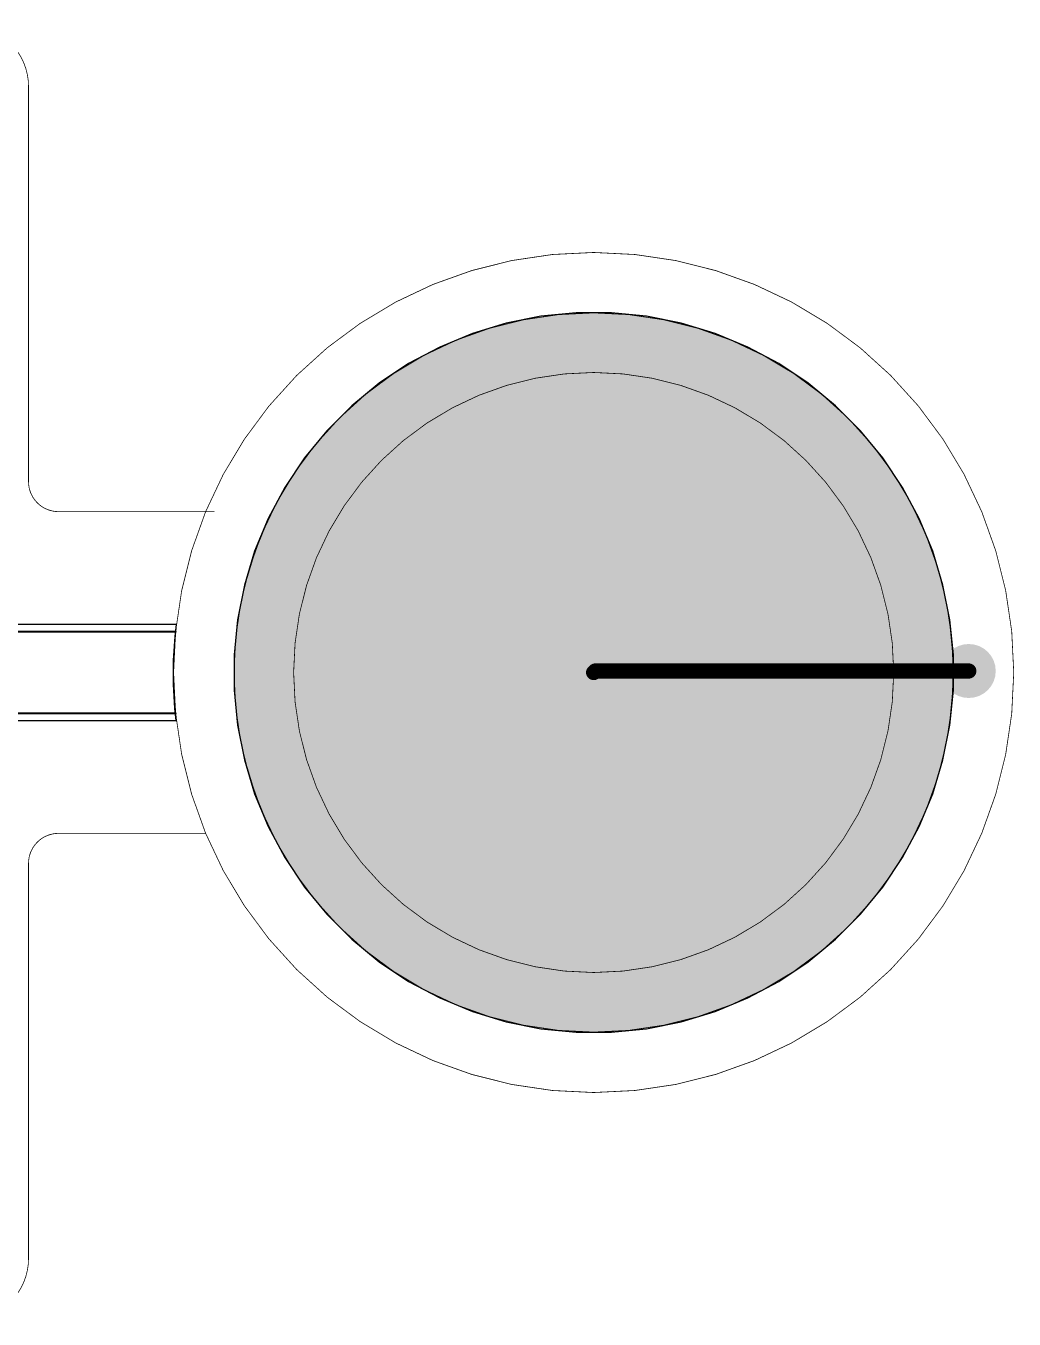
# Model space of a CAD drawing. Extents: x -36 to 7, y -10.8 to 10.8.
# Drawn here: x -9.46 to 7.01, y -10.78 to 10.78 of the extents above; entities that cross this region are included whole.
import ezdxf

# ---------------------------------------------------------------- set-up
doc = ezdxf.new("R2010")
doc.units = 0
for name, color, linetype in [('BOTTOMLAYER', 5, 'CONTINUOUS'), ('BOTTOMSOLDER', 6, 'CONTINUOUS'), ('MECHANICAL1', 6, 'CONTINUOUS'), ('MULTILAYER', 9, 'CONTINUOUS'), ('TOPLAYER', 1, 'CONTINUOUS'), ('TOPPASTE', 8, 'CONTINUOUS'), ('TOPSOLDER', 216, 'CONTINUOUS'), ('VIAHOLELAYER', 16, 'CONTINUOUS')]:
    doc.layers.add(name, color=color, linetype=linetype)

msp = doc.modelspace()

# ---------------------------------------------------------------- hatches: boundary and pattern name
at = {"layer": 'BOTTOMLAYER'}
h = msp.add_hatch(color=5, dxfattribs=at)
edge = h.paths.add_edge_path()
edge.add_arc((6.25, 0.025), 0.45, 0, 360)
at = {"layer": 'TOPLAYER'}
h = msp.add_hatch(color=1, dxfattribs=at)
edge = h.paths.add_edge_path()
edge.add_arc((0, 0), 5, 0, 360)
h = msp.add_hatch(color=1, dxfattribs=at)
edge = h.paths.add_edge_path()
edge.add_arc((6.25, 0.025), 0.45, 0, 360)
at = {"layer": 'TOPPASTE'}
h = msp.add_hatch(color=8, dxfattribs=at)
edge = h.paths.add_edge_path()
edge.add_arc((0, 0), 5, 0, 360)
at = {"layer": 'TOPSOLDER'}
h = msp.add_hatch(color=216, dxfattribs=at)
edge = h.paths.add_edge_path()
edge.add_arc((0, 0), 6, 0, 360)
at = {"layer": 'VIAHOLELAYER'}
h = msp.add_hatch(color=16, dxfattribs=at)
edge = h.paths.add_edge_path()
edge.add_arc((6.25, 0.025), 0.25, 0, 360)

# ---------------------------------------------------------------- linework, layer by layer
at = {"layer": 'BOTTOMLAYER'}
for p, q in [((-1.458, 5.821), (-2.022, 5.65)), ((-0.88, 5.936), (-1.458, 5.821)), ((-0.294, 5.993), (-0.88, 5.936)), ((0, 5.993), (-0.294, 5.993)), ((0.294, 5.993), (0, 5.993)), ((0.88, 5.936), (0.294, 5.993)), ((1.458, 5.821), (0.88, 5.936)), ((2.022, 5.65), (1.458, 5.821)), ((-2.022, 5.65), (-2.566, 5.424)), ((2.566, 5.424), (2.022, 5.65)), ((-2.566, 5.424), (-3.085, 5.147)), ((3.085, 5.147), (2.566, 5.424)), ((-3.085, 5.147), (-3.575, 4.82)), ((3.575, 4.82), (3.085, 5.147)), ((-3.575, 4.82), (-4.03, 4.446)), ((4.03, 4.446), (3.575, 4.82)), ((-4.03, 4.446), (-4.446, 4.03)), ((4.446, 4.03), (4.03, 4.446)), ((-4.446, 4.03), (-4.82, 3.575)), ((4.82, 3.575), (4.446, 4.03)), ((-4.82, 3.575), (-5.147, 3.085)), ((5.147, 3.085), (4.82, 3.575)), ((-5.147, 3.085), (-5.424, 2.566)), ((5.424, 2.566), (5.147, 3.085)), ((-5.424, 2.566), (-5.65, 2.022)), ((5.65, 2.022), (5.424, 2.566)), ((-5.65, 2.022), (-5.821, 1.458)), ((5.821, 1.458), (5.65, 2.022)), ((-5.821, 1.458), (-5.936, 0.88)), ((5.936, 0.88), (5.821, 1.458)), ((-5.936, 0.88), (-5.993, 0.294)), ((5.993, 0.294), (5.936, 0.88)), ((-5.993, 0.294), (-5.993, 0)), ((5.993, 0), (5.993, 0.294)), ((-5.993, 0), (-5.993, 0)), ((-5.993, 0), (-5.993, -0.294)), ((5.993, -0.294), (5.993, 0)), ((-5.993, -0.294), (-5.936, -0.88)), ((5.936, -0.88), (5.993, -0.294)), ((-5.936, -0.88), (-5.821, -1.458)), ((5.821, -1.458), (5.936, -0.88)), ((-5.821, -1.458), (-5.65, -2.022)), ((5.65, -2.022), (5.821, -1.458)), ((-5.65, -2.022), (-5.424, -2.566)), ((5.424, -2.566), (5.65, -2.022)), ((-5.424, -2.566), (-5.147, -3.085)), ((5.147, -3.085), (5.424, -2.566)), ((-5.147, -3.085), (-4.82, -3.575)), ((4.82, -3.575), (5.147, -3.085)), ((-4.82, -3.575), (-4.446, -4.03)), ((4.446, -4.03), (4.82, -3.575)), ((-4.446, -4.03), (-4.03, -4.446)), ((4.03, -4.446), (4.446, -4.03)), ((-4.03, -4.446), (-3.575, -4.82)), ((3.575, -4.82), (4.03, -4.446)), ((-3.575, -4.82), (-3.085, -5.147)), ((3.085, -5.147), (3.575, -4.82)), ((-3.085, -5.147), (-2.566, -5.424)), ((2.566, -5.424), (3.085, -5.147)), ((-2.566, -5.424), (-2.022, -5.65)), ((2.022, -5.65), (2.566, -5.424)), ((-2.022, -5.65), (-1.458, -5.821)), ((1.458, -5.821), (2.022, -5.65)), ((-1.458, -5.821), (-0.88, -5.936)), ((-0.88, -5.936), (-0.294, -5.993)), ((-0.294, -5.993), (0, -5.993)), ((0, -5.993), (0.294, -5.993)), ((0.294, -5.993), (0.88, -5.936)), ((0.88, -5.936), (1.458, -5.821))]:
    msp.add_line(p, q, dxfattribs=at)
for points, const_width in [([(5.993, 0, 1), (-5.993, 0, 1)], 0.013), ([(-5.997, 0, 1), (-5.99, 0, 1)], 0.0065), ([(-0.064, 0, 1), (0.064, 0, 1)], 0.127), ([(-0.038, 0.025, 1), (0.089, 0.025, 1)], 0.127), ([(-0.038, 0.025, 1), (0.089, 0.025, 1)], 0.127), ([(5.99, 0, 1), (5.997, 0, 1)], 0.0065), ([(6.187, 0.025, 1), (6.314, 0.025, 1)], 0.127)]:
    msp.add_lwpolyline(points, format="xyb", close=True, dxfattribs=dict(at, const_width=const_width))
at = {"layer": 'BOTTOMLAYER', "const_width": 0.254}
for points in [[(0, 0), (0.025, 0.025)], [(0.025, 0.025), (6.25, 0.025)]]:
    msp.add_lwpolyline(points, dxfattribs=at)
at = {"layer": 'BOTTOMSOLDER'}
for p, q in [((-1.458, 5.821), (-2.021, 5.65)), ((-0.88, 5.936), (-1.458, 5.821)), ((-0.294, 5.993), (-0.88, 5.936)), ((0, 5.993), (-0.294, 5.993)), ((0.295, 5.993), (0, 5.993)), ((0.881, 5.936), (0.295, 5.993)), ((1.458, 5.821), (0.881, 5.936)), ((2.022, 5.65), (1.458, 5.821)), ((-2.021, 5.65), (-2.565, 5.424)), ((2.566, 5.424), (2.022, 5.65)), ((-2.565, 5.424), (-3.085, 5.147)), ((3.085, 5.147), (2.566, 5.424)), ((-3.085, 5.147), (-3.574, 4.82)), ((3.575, 4.82), (3.085, 5.147)), ((-3.574, 4.82), (-4.029, 4.446)), ((4.03, 4.446), (3.575, 4.82)), ((-4.029, 4.446), (-4.446, 4.03)), ((4.447, 4.03), (4.03, 4.446)), ((-4.446, 4.03), (-4.819, 3.575)), ((4.82, 3.575), (4.447, 4.03)), ((-4.819, 3.575), (-5.147, 3.085)), ((5.147, 3.085), (4.82, 3.575)), ((-5.147, 3.085), (-5.424, 2.566)), ((5.425, 2.566), (5.147, 3.085)), ((-5.424, 2.566), (-5.649, 2.022)), ((5.65, 2.022), (5.425, 2.566)), ((-5.649, 2.022), (-5.82, 1.458)), ((5.821, 1.458), (5.65, 2.022)), ((-5.82, 1.458), (-5.935, 0.88)), ((5.936, 0.88), (5.821, 1.458)), ((-5.935, 0.88), (-5.993, 0.294)), ((5.994, 0.294), (5.936, 0.88)), ((-5.993, 0.294), (-5.993, 0)), ((5.994, 0), (5.994, 0.294)), ((-5.993, 0), (-5.993, 0)), ((-5.993, 0), (-5.993, -0.294)), ((5.994, -0.294), (5.994, 0)), ((-5.993, -0.294), (-5.935, -0.88)), ((5.936, -0.88), (5.994, -0.294)), ((-5.935, -0.88), (-5.82, -1.458)), ((5.821, -1.458), (5.936, -0.88)), ((-5.82, -1.458), (-5.649, -2.022)), ((5.65, -2.022), (5.821, -1.458)), ((-5.649, -2.022), (-5.424, -2.566)), ((5.425, -2.566), (5.65, -2.022)), ((-5.424, -2.566), (-5.147, -3.085)), ((5.147, -3.085), (5.425, -2.566)), ((-5.147, -3.085), (-4.819, -3.575)), ((4.82, -3.575), (5.147, -3.085)), ((-4.819, -3.575), (-4.446, -4.03)), ((4.447, -4.03), (4.82, -3.575)), ((-4.446, -4.03), (-4.029, -4.446)), ((4.03, -4.446), (4.447, -4.03)), ((-4.029, -4.446), (-3.574, -4.82)), ((3.575, -4.82), (4.03, -4.446)), ((-3.574, -4.82), (-3.085, -5.147)), ((3.085, -5.147), (3.575, -4.82)), ((-3.085, -5.147), (-2.565, -5.424)), ((2.566, -5.424), (3.085, -5.147)), ((-2.565, -5.424), (-2.021, -5.65)), ((2.022, -5.65), (2.566, -5.424)), ((-2.021, -5.65), (-1.458, -5.821)), ((1.458, -5.821), (2.022, -5.65)), ((-1.458, -5.821), (-0.88, -5.936)), ((-0.88, -5.936), (-0.294, -5.993)), ((-0.294, -5.993), (0, -5.993)), ((0, -5.993), (0.295, -5.993)), ((0.295, -5.993), (0.881, -5.936)), ((0.881, -5.936), (1.458, -5.821))]:
    msp.add_line(p, q, dxfattribs=at)
at = {"layer": 'MECHANICAL1'}
for points, const_width in [([(-10.605, 10.753, -0.470363), (-9.418, 9.77)], 0.0127), ([(-8.918, 2.681, -0.414214), (-9.418, 3.181)], 0.0127), ([(-6.952, -0.799, -0.0662), (-6.951, 0.8)], 0.013), ([(-9.418, -3.181, -0.414214), (-8.918, -2.681)], 0.0127), ([(-9.418, -9.77, -0.470363), (-10.605, -10.753)], 0.0127)]:
    msp.add_lwpolyline(points, format="xyb", dxfattribs=dict(at, const_width=const_width))
for points, const_width in [([(-9.418, 3.181), (-9.418, 9.77)], 0.0127), ([(-8.918, 2.681), (-6.324, 2.681)], 0.0127), ([(-19.405, 0.801), (-6.957, 0.801)], 0.013), ([(-19.405, -0.8), (-6.956, -0.8)], 0.013), ([(-8.918, -2.681), (-6.466, -2.681)], 0.0127), ([(-9.418, -9.77), (-9.418, -3.181)], 0.0127)]:
    msp.add_lwpolyline(points, dxfattribs=dict(at, const_width=const_width))
for points, const_width in [([(-9.421, 9.77, 1), (-9.415, 9.77, 1)], 0.00635), ([(-9.421, 9.77, 1), (-9.415, 9.77, 1)], 0.00635), ([(7, 0, 1), (-7, 0, 1)], 0.0127), ([(5, 0, 1), (-5, 0, 1)], 0.0127), ([(-9.421, 3.181, 1), (-9.415, 3.181, 1)], 0.00635), ([(-9.421, 3.181, 1), (-9.415, 3.181, 1)], 0.00635), ([(-8.921, 2.681, 1), (-8.915, 2.681, 1)], 0.00635), ([(-8.921, 2.681, 1), (-8.915, 2.681, 1)], 0.00635), ([(-6.327, 2.681, 1), (-6.321, 2.681, 1)], 0.00635), ([(-6.96, 0.801, 1), (-6.953, 0.801, 1)], 0.0065), ([(-6.955, 0.8, 1), (-6.948, 0.8, 1)], 0.0065), ([(-7.003, 0, 1), (-6.997, 0, 1)], 0.00635), ([(-5.003, 0, 1), (-4.997, 0, 1)], 0.00635), ([(4.997, 0, 1), (5.003, 0, 1)], 0.00635), ([(6.997, 0, 1), (7.003, 0, 1)], 0.00635), ([(-6.96, -0.8, 1), (-6.953, -0.8, 1)], 0.0065), ([(-6.955, -0.799, 1), (-6.948, -0.799, 1)], 0.0065), ([(-8.921, -2.681, 1), (-8.915, -2.681, 1)], 0.00635), ([(-8.921, -2.681, 1), (-8.915, -2.681, 1)], 0.00635), ([(-6.469, -2.681, 1), (-6.463, -2.681, 1)], 0.00635), ([(-9.421, -3.181, 1), (-9.415, -3.181, 1)], 0.00635), ([(-9.421, -3.181, 1), (-9.415, -3.181, 1)], 0.00635), ([(-9.421, -9.77, 1), (-9.415, -9.77, 1)], 0.00635), ([(-9.421, -9.77, 1), (-9.415, -9.77, 1)], 0.00635)]:
    msp.add_lwpolyline(points, format="xyb", close=True, dxfattribs=dict(at, const_width=const_width))
at = {"layer": 'MULTILAYER'}
for p, q in [((-6.951, 0.8), (-19.405, 0.801)), ((-19.405, 0.688), (-6.967, 0.688)), ((-6.967, 0.674), (-19.405, 0.674)), ((-6.975, 0.601), (-6.951, 0.8)), ((-6.967, 0.688), (-6.965, 0.686)), ((-6.965, 0.676), (-6.967, 0.674)), ((-6.967, 0.674), (-6.967, 0.674)), ((-6.965, 0.686), (-6.964, 0.683)), ((-6.964, 0.679), (-6.965, 0.676)), ((-6.964, 0.683), (-6.964, 0.679)), ((-6.951, 0.8), (-6.951, 0.8)), ((-7.003, 0.201), (-6.975, 0.601)), ((-7.004, -0.2), (-7.003, 0.201)), ((-6.979, -0.601), (-7.004, -0.2)), ((-6.956, -0.8), (-6.979, -0.601)), ((-19.405, -0.674), (-6.967, -0.674)), ((-6.967, -0.688), (-19.405, -0.688)), ((-19.405, -0.799), (-6.956, -0.8)), ((-6.967, -0.674), (-6.965, -0.676)), ((-6.965, -0.686), (-6.967, -0.688)), ((-6.967, -0.688), (-6.967, -0.688)), ((-6.965, -0.676), (-6.964, -0.679)), ((-6.964, -0.683), (-6.965, -0.686)), ((-6.964, -0.679), (-6.964, -0.683))]:
    msp.add_line(p, q, dxfattribs=at)
at = {"layer": 'TOPLAYER', "const_width": 0.254}
for points in [[(0, 0), (0.025, 0.025)], [(0.025, 0.025), (6.25, 0.025)]]:
    msp.add_lwpolyline(points, dxfattribs=at)
at = {"layer": 'TOPLAYER', "const_width": 0.127}
for points in [[(-0.064, 0, 1), (0.064, 0, 1)], [(-0.038, 0.025, 1), (0.089, 0.025, 1)], [(-0.038, 0.025, 1), (0.089, 0.025, 1)], [(6.187, 0.025, 1), (6.314, 0.025, 1)]]:
    msp.add_lwpolyline(points, format="xyb", close=True, dxfattribs=at)

doc.saveas('drawing.dxf')
